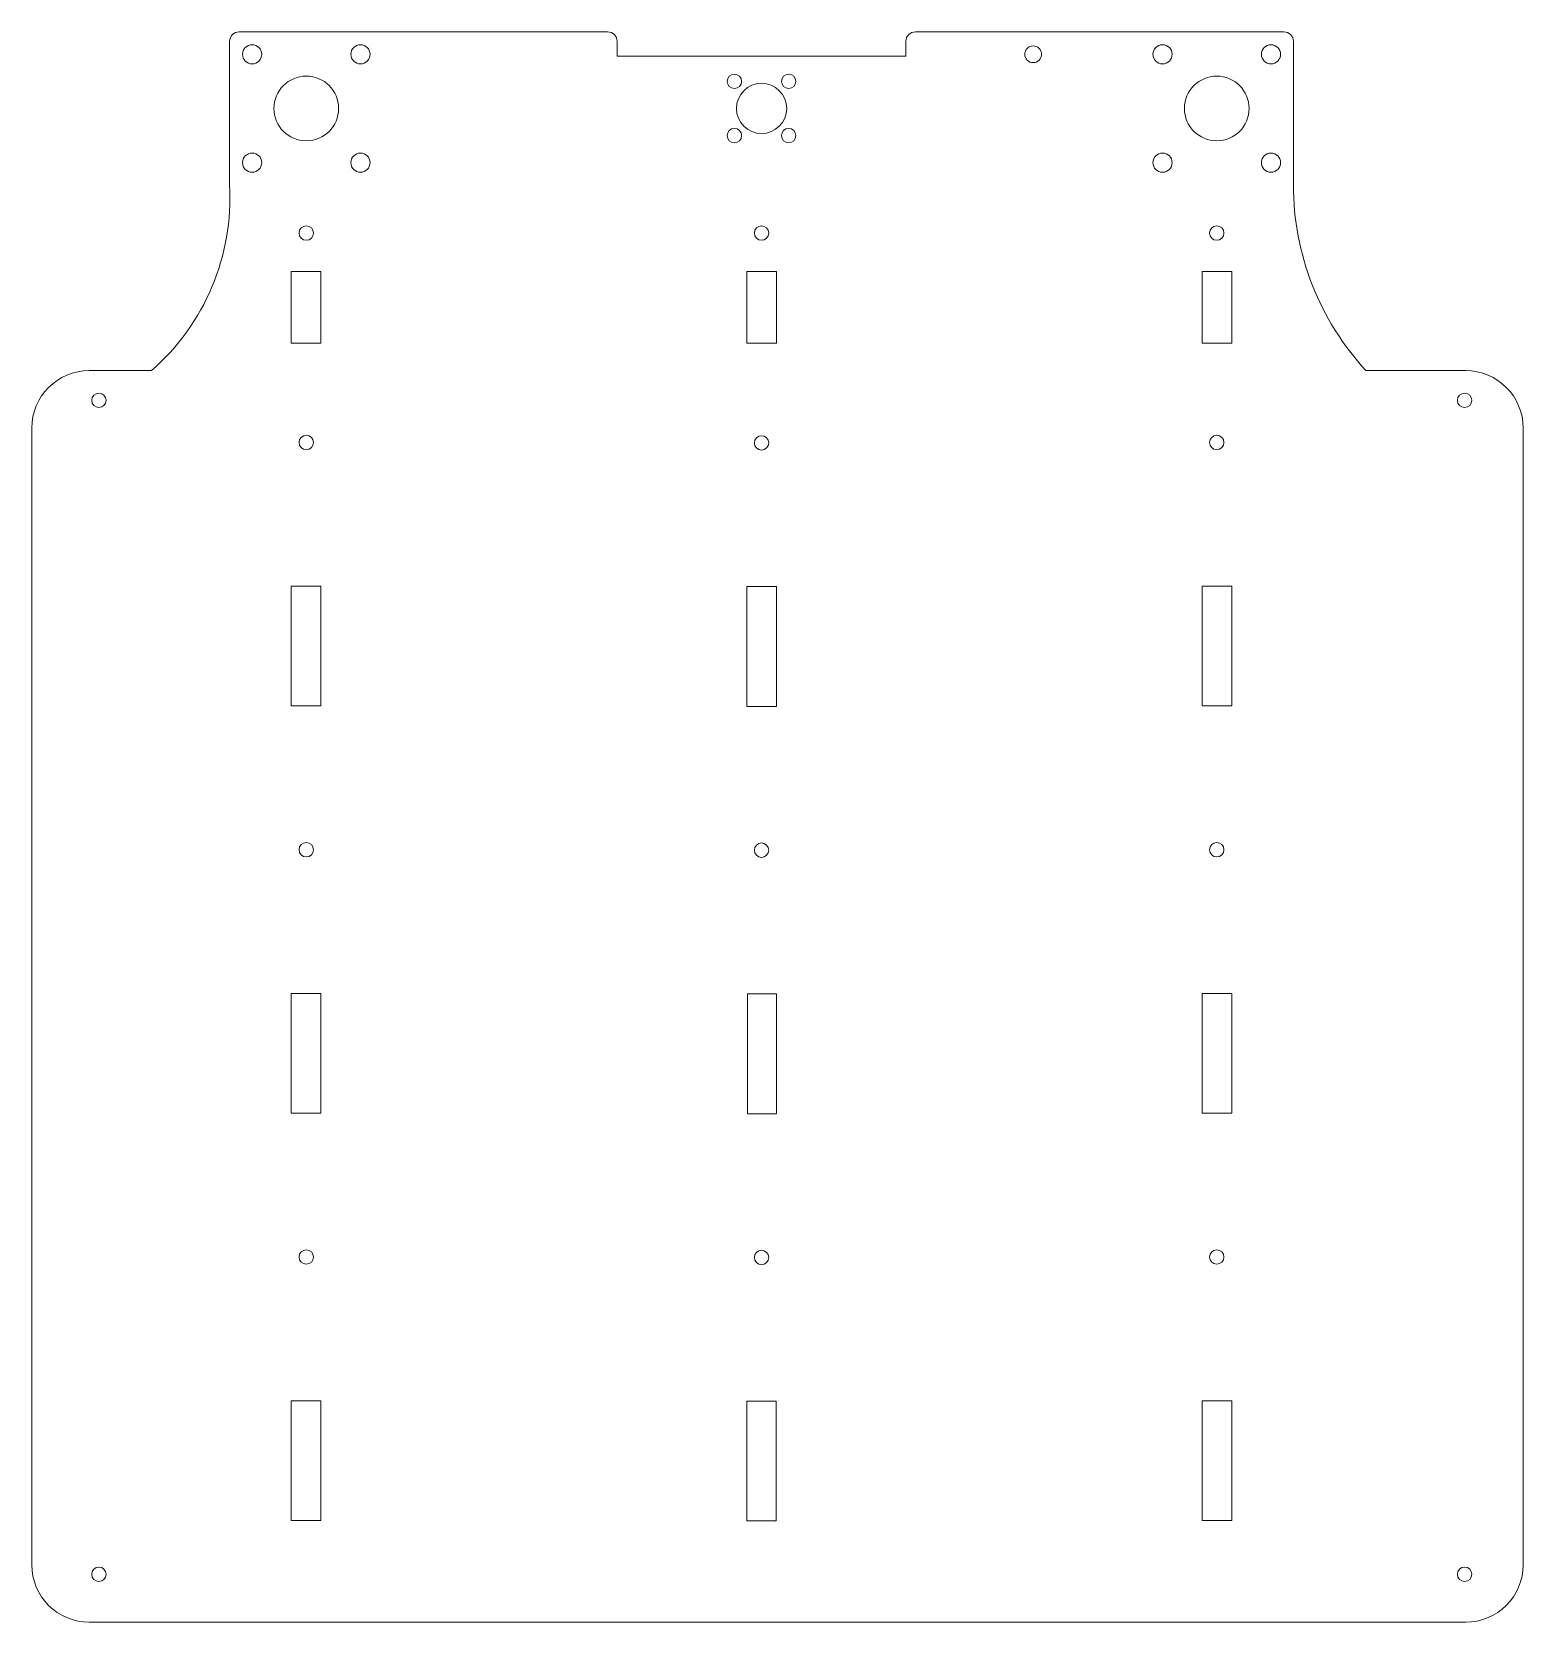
# Model space of a CAD drawing. Header units: millimetres. Extents: x -152 to 159, y -316 to 16.
import ezdxf

# ---------------------------------------------------------------- set-up
doc = ezdxf.new("R2010")
doc.units = ezdxf.units.MM

msp = doc.modelspace()

# ---------------------------------------------------------------- linework, layer by layer
at = {"color": 7, "linetype": 'Continuous', "lineweight": 15}
for p, q in [((-111, 14), (-111, -16)), ((-109, 16), (-32.12, 16)), ((-30.12, 14), (-30.12, 10.91)), ((30.12, 14), (30.12, 10.91)), ((109, 16), (32.12, 16)), ((111, 14), (111, -16)), ((30.12, 10.91), (-30.12, 10.91)), ((-98.15, -34), (-91.95, -34)), ((-98.15, -34), (-98.15, -49)), ((-91.95, -34), (-91.95, -49)), ((3.15, -34), (-3.05, -34)), ((-3.05, -34), (-3.05, -49)), ((3.15, -34), (3.15, -49)), ((98.15, -34), (91.95, -34)), ((91.95, -34), (91.95, -49)), ((98.15, -34), (98.15, -49)), ((-98.15, -49), (-91.95, -49)), ((3.15, -49), (-3.05, -49)), ((98.15, -49), (91.95, -49)), ((-127.28, -54.7), (-140.28, -54.7)), ((126.13, -54.7), (146.94, -54.7)), ((-152.28, -66.7), (-152.28, -303.91)), ((158.94, -66.7), (158.94, -303.91)), ((-98.15, -99.7), (-91.95, -99.7)), ((-98.15, -99.7), (-98.15, -124.7)), ((-91.95, -99.7), (-91.95, -124.7)), ((3.15, -99.79), (-3.05, -99.79)), ((-3.05, -99.79), (-3.05, -124.79)), ((3.15, -99.79), (3.15, -124.79)), ((98.15, -99.7), (91.95, -99.7)), ((91.95, -99.7), (91.95, -124.7)), ((98.15, -99.7), (98.15, -124.7)), ((-98.15, -124.7), (-91.95, -124.7)), ((3.15, -124.79), (-3.05, -124.79)), ((98.15, -124.7), (91.95, -124.7)), ((-98.15, -184.7), (-91.95, -184.7)), ((-98.15, -184.7), (-98.15, -209.7)), ((-91.95, -184.7), (-91.95, -209.7)), ((3.15, -184.79), (-2.95, -184.79)), ((-2.95, -184.79), (-2.95, -209.79)), ((3.15, -184.79), (3.15, -209.79)), ((98.15, -184.7), (91.95, -184.7)), ((91.95, -184.7), (91.95, -209.7)), ((98.15, -184.7), (98.15, -209.7)), ((-98.15, -209.7), (-91.95, -209.7)), ((3.15, -209.79), (-2.95, -209.79)), ((98.15, -209.7), (91.95, -209.7)), ((-98.15, -269.7), (-91.95, -269.7)), ((-98.15, -269.7), (-98.15, -294.7)), ((-91.95, -269.7), (-91.95, -294.7)), ((3.05, -269.79), (-3.05, -269.79)), ((-3.05, -269.79), (-3.05, -294.79)), ((3.05, -269.79), (3.05, -294.79)), ((98.15, -269.7), (91.95, -269.7)), ((91.95, -269.7), (91.95, -294.7)), ((98.15, -269.7), (98.15, -294.7)), ((-98.15, -294.7), (-91.95, -294.7)), ((3.05, -294.79), (-3.05, -294.79)), ((98.15, -294.7), (91.95, -294.7)), ((146.94, -315.91), (-140.28, -315.91))]:
    msp.add_line(p, q, dxfattribs=at)
for centre, radius in [((-106.31, 11.31), 2), ((-83.69, 11.31), 2), ((83.69, 11.31), 2), ((106.31, 11.31), 2), ((56.69, 11.31), 1.75), ((-95, 0), 6.75), ((-5.66, 5.66), 1.5), ((5.66, 5.66), 1.5), ((95, 0), 6.75), ((0, 0), 5.25), ((-5.66, -5.66), 1.5), ((5.66, -5.66), 1.5), ((-106.31, -11.31), 2), ((-83.69, -11.31), 2), ((83.69, -11.31), 2), ((106.31, -11.31), 2), ((-95, -26), 1.5), ((0, -26), 1.5), ((95, -26), 1.5), ((-138.28, -60.91), 1.5), ((146.72, -60.91), 1.5), ((-95, -69.7), 1.5), ((0, -69.79), 1.5), ((95, -69.7), 1.5), ((-95, -154.7), 1.5), ((0, -154.79), 1.5), ((95, -154.7), 1.5), ((-95, -239.7), 1.5), ((0, -239.79), 1.5), ((95, -239.7), 1.5), ((-138.28, -305.91), 1.5), ((146.72, -305.91), 1.5)]:
    msp.add_circle(centre, radius, dxfattribs=at)
for centre, radius, start, end in [((-109, 14), 2, 90, 180), ((-32.12, 14), 2, 0, 90), ((32.12, 14), 2, 90, 180), ((109, 14), 2, 0, 90), ((-158.95, -18.61), 48.02, 311.2646, 3.1131), ((168.05, -16), 57.05, 180, 222.7152), ((-140.28, -66.7), 12, 90, 180), ((146.94, -66.7), 12, 0, 90), ((-140.28, -303.91), 12, 180, 270), ((146.94, -303.91), 12, 270, 0)]:
    msp.add_arc(centre, radius, start, end, dxfattribs=at)

doc.saveas('drawing.dxf')
